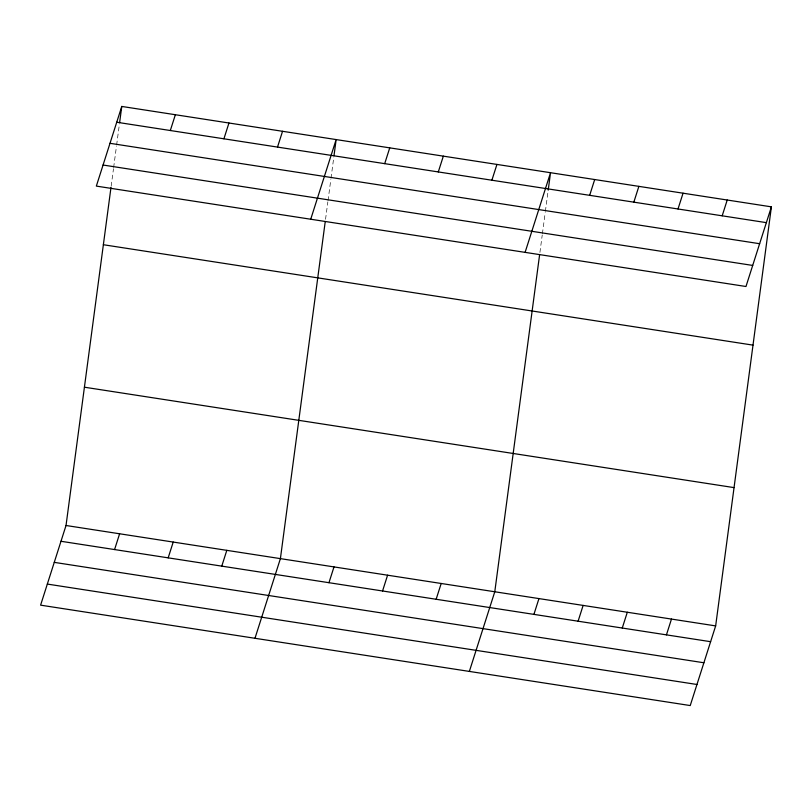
<?xml version="1.0" encoding="UTF-8"?>
<svg xmlns="http://www.w3.org/2000/svg" width="812" height="812" viewBox="0 0 812 812"><rect width="100%" height="100%" fill="white"/><g stroke="black" fill="none" stroke-linecap="round" stroke-linejoin="round"><path stroke-width="0.61" stroke-dasharray="4.06 3.04" d="M111.163 186.171L113.477 168.734M113.639 167.485L116.461 146.312M116.623 145.064L119.445 123.881M325.541 219.311L327.855 201.863M328.028 200.625L330.839 179.442M331.012 178.193L333.823 157.02M539.919 252.441L542.233 235.003M542.406 233.754L545.217 212.582M545.39 211.333L548.039 191.399"/><path stroke-width="1.22" d="M771.4 206.847L745.974 286.504L96.344 186.1L121.77 106.443L771.4 206.847L715.656 625.9L690.23 705.557L40.6 605.153L66.026 525.496L110.99 187.42M119.608 122.642L121.77 106.443M325.206 221.798L280.404 558.626L254.978 638.283M333.986 155.772L336.148 139.573L310.722 219.23M539.584 254.938L494.782 591.765L469.356 671.422M548.202 190.15L550.526 172.712L525.1 252.37M170.317 130.519L175.362 114.725M223.919 138.801L228.954 123.008M114.573 549.562L119.618 533.778M277.511 147.084L282.546 131.29M168.175 557.854L173.21 542.061M221.767 566.137L226.812 550.343M384.705 163.648L389.74 147.855M438.297 171.931L443.332 156.148M328.962 582.701L333.996 566.908M491.889 180.213L496.934 164.43M382.553 590.984L387.588 575.19M436.145 599.266L441.19 583.483M589.664 195.327L594.699 179.533M633.837 202.158L638.871 186.364M533.92 614.379L538.955 598.586M678.01 208.978L683.054 193.195M578.093 621.21L583.128 605.417M722.183 215.809L727.227 200.016M622.266 628.031L627.311 612.248M666.439 634.862L671.483 619.069M116.725 122.236L766.366 222.64M109.996 143.308L759.636 243.712M103.073 165.029L752.704 265.433M103.368 244.727L753.008 345.13M84.418 387.202L734.048 487.616M66.026 525.496L715.656 625.9M60.981 541.279L710.622 641.693M54.252 562.361L703.892 662.765M47.329 584.072L696.96 684.486"/></g></svg>
